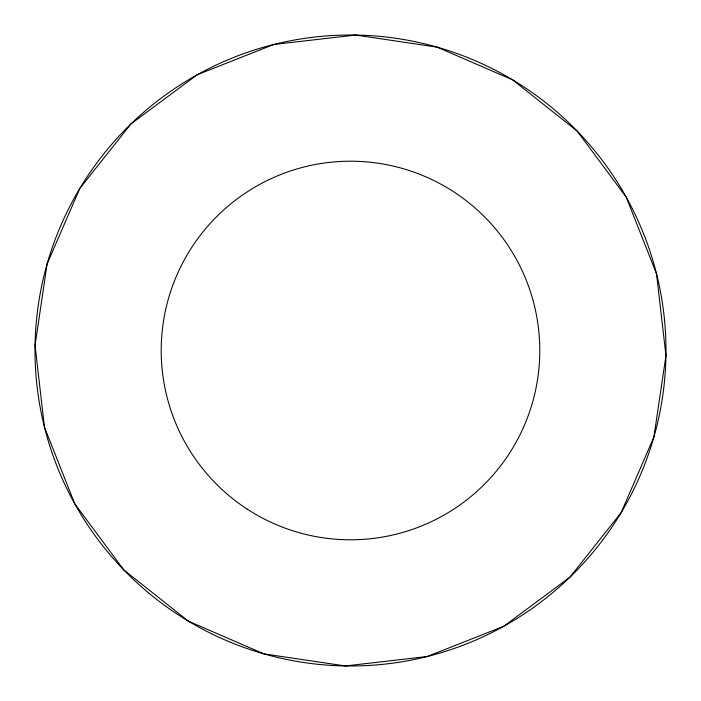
<?xml version="1.0" encoding="UTF-8"?>
<svg xmlns="http://www.w3.org/2000/svg" width="701" height="701" viewBox="0 0 701 701"><rect width="100%" height="100%" fill="white"/><g stroke="black" fill="none" stroke-linecap="round" stroke-linejoin="round"><path stroke-width="1.05" d="M47.125 263.909L35.05 345.374L44.47 427.198L74.753 503.791L123.823 569.931L188.341 621.13L263.909 653.875L345.374 665.95L427.198 656.53L503.791 626.247L569.931 577.177L621.13 512.659L653.875 437.091L665.95 355.626L656.53 273.802L626.247 197.209L577.177 131.069L512.659 79.87L437.091 47.125L355.626 35.05L273.802 44.47L197.209 74.753L131.069 123.823L79.87 188.341L47.125 263.909M188.341 621.13A315.494 315.494 0 0 0 665.95 355.626A315.494 315.494 0 0 0 197.209 74.753A315.494 315.494 0 0 0 188.341 621.13M246.857 508.9A189.296 189.296 0 0 0 539.498 361.059A189.296 189.296 0 0 0 265.144 181.541A189.296 189.296 0 0 0 246.857 508.9"/></g></svg>
